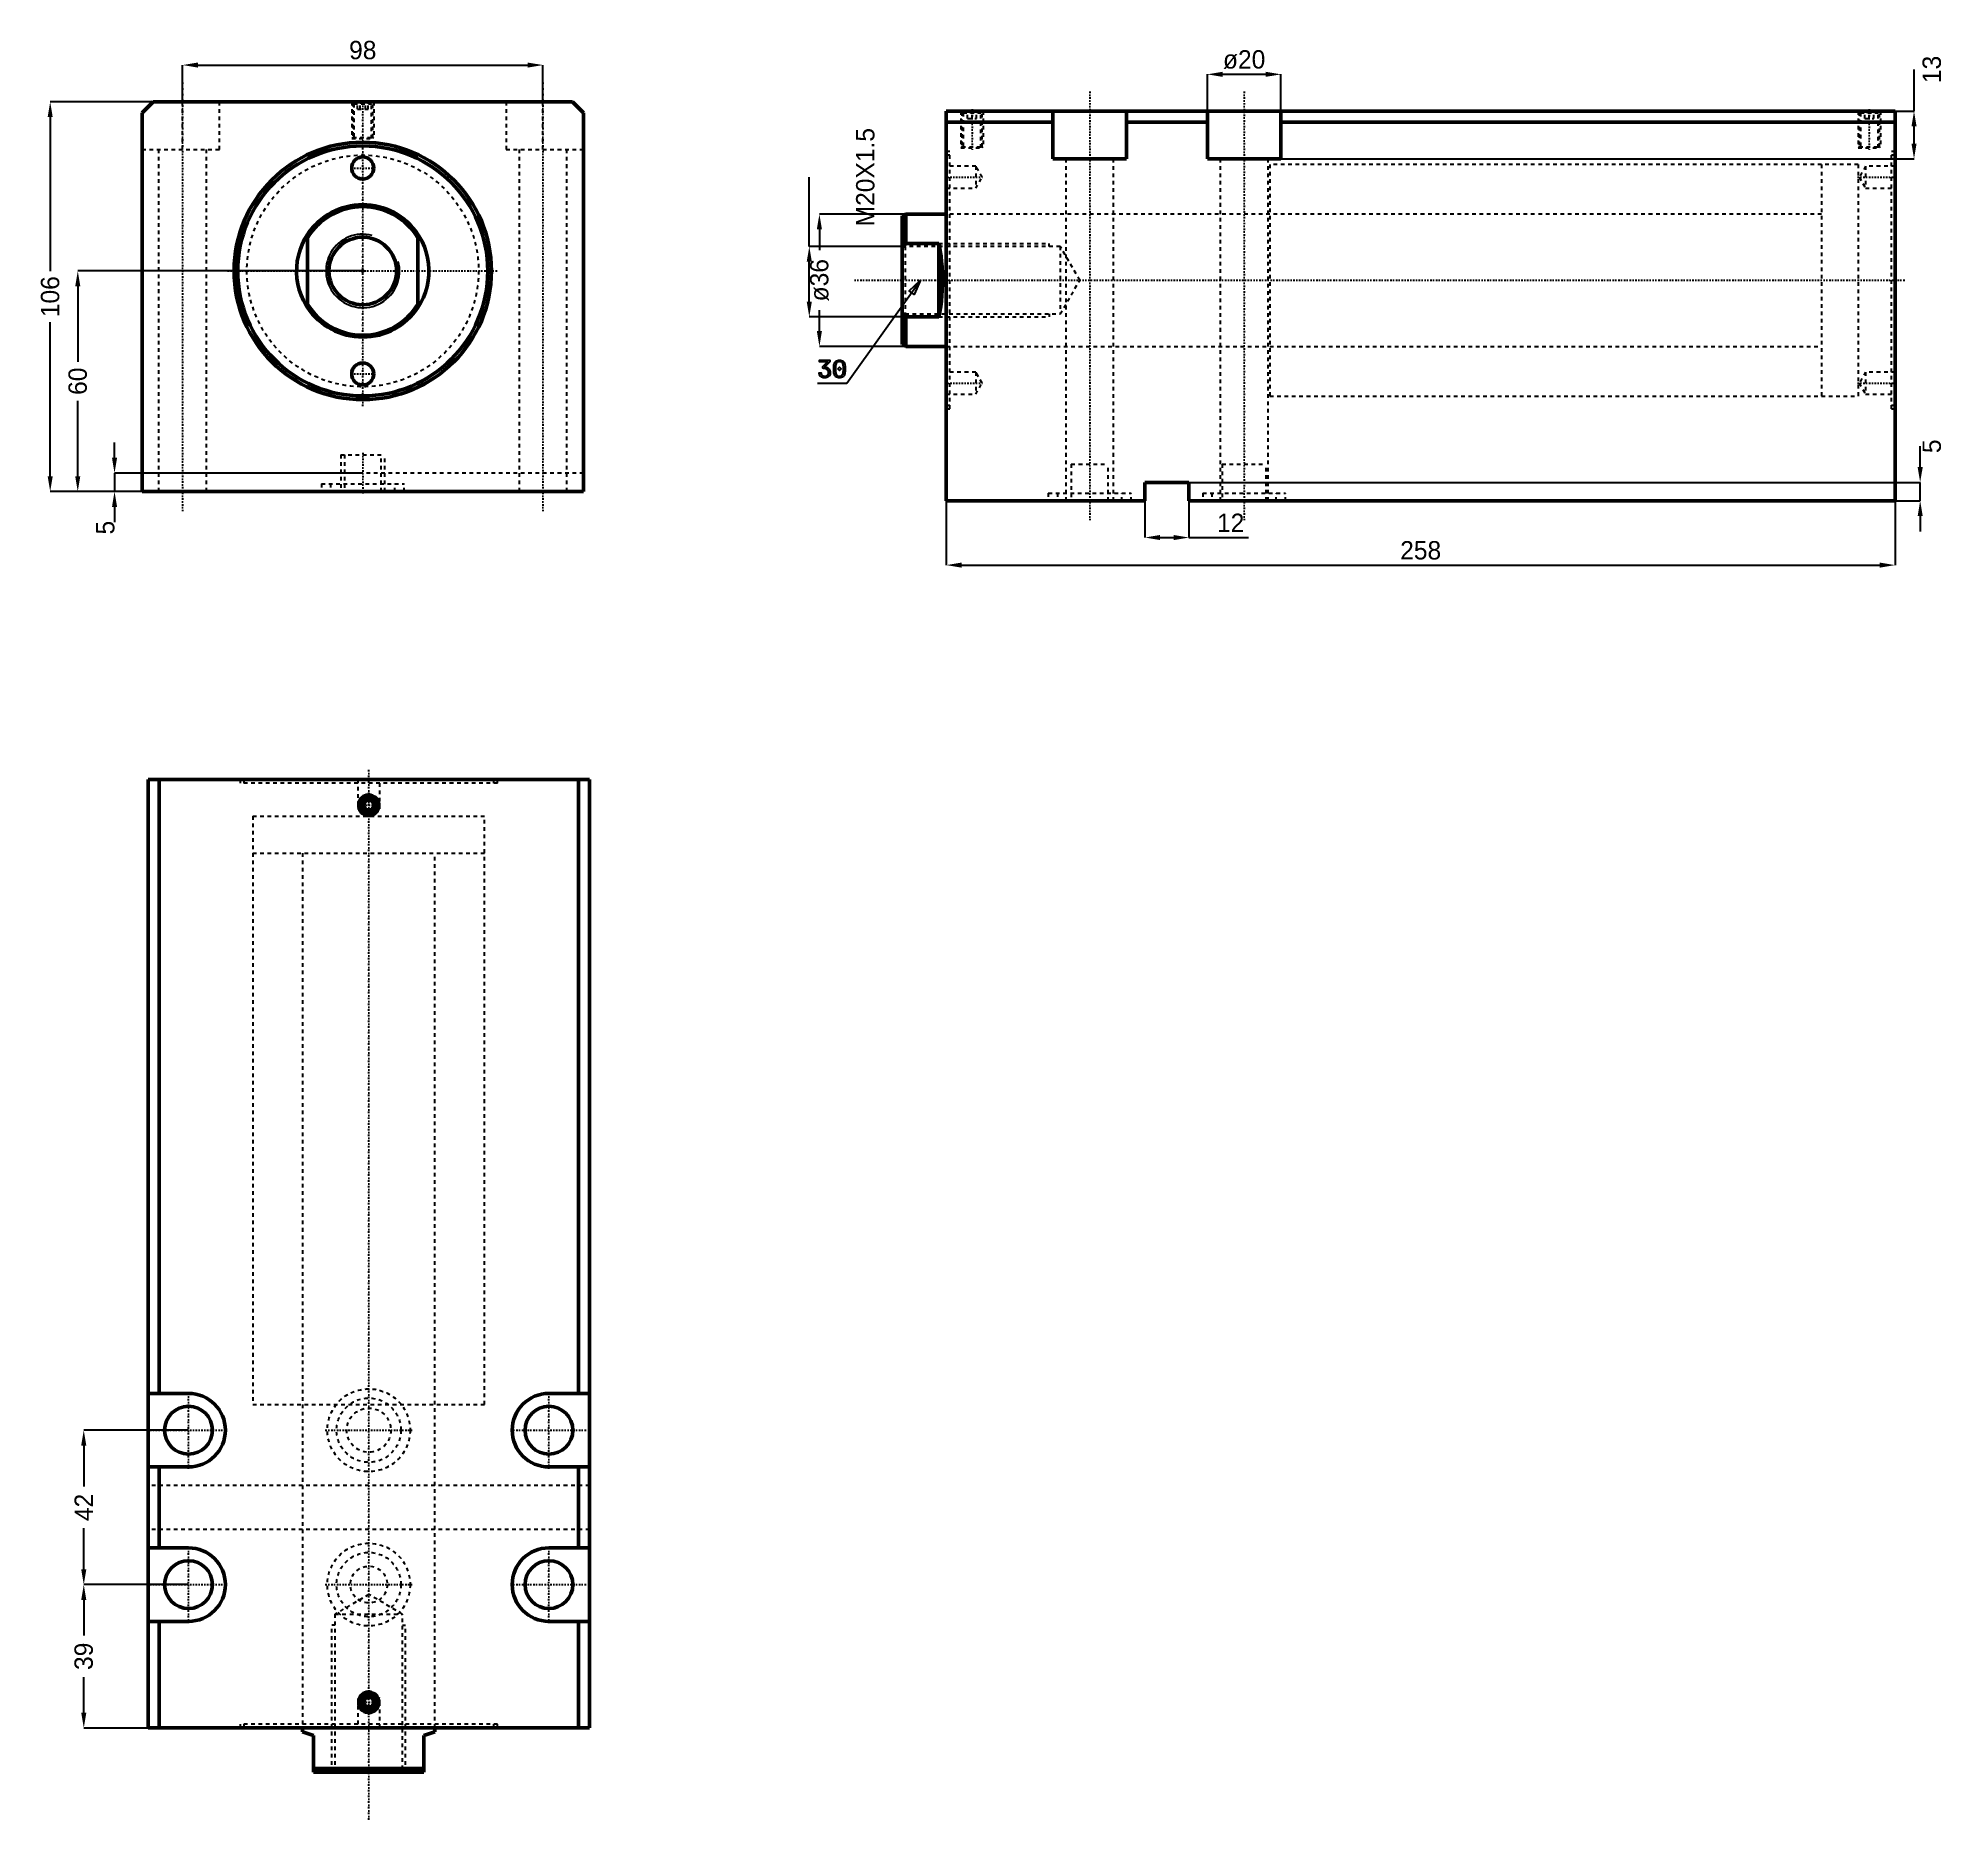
# Model space of a CAD drawing. Header units: millimetres. Extents: x -88 to 430, y -421 to 63.
import ezdxf

# ---------------------------------------------------------------- set-up
doc = ezdxf.new("R2010")
doc.units = ezdxf.units.MM
doc.linetypes.add('Center', pattern=[1.5, 0.45, -0.5, 0.05, -0.5])
doc.linetypes.add('Dashed', pattern=[2, 1, -1])
for name, color, linetype, lineweight in [('2d ConnectionPoints', 7, 'Continuous', 50), ('AM_0', 7, 'Continuous', 50), ('AM_5', 3, 'Continuous', 25), ('AM_7', 7, 'Center', 25), ('AM_9', 6, 'Dashed', 25)]:
    doc.layers.add(name, color=color, linetype=linetype, lineweight=lineweight)
doc.dimstyles.new('ISO-25', dxfattribs={"dimtxt": 2.5, "dimasz": 2.5, "dimexe": 1.25, "dimexo": 0.625, "dimtad": 1, "dimtxsty": 'Standard', "dimcen": 2.5, "dimadec": 0, "dimazin": 0, "dimtfac": 1, "dimtmove": 0, "dimatfit": 3, "dimfxl": 0, "dimarcsym": 0})

# ---------------------------------------------------------------- blocks, each defined once
blk = doc.blocks.new('1_JECX_MF_INLA_63_150_0_rod__0_in_JECX_MF_160_INLA_63_150_0__0')
at = {"layer": 'AM_0'}
for p, q in [((-15, -9.95), (-15, 9.95)), ((15, 9.95), (15, -9.95))]:
    blk.add_line(p, q, dxfattribs=at)
for points in [[(-15, 9.95), (-15.81, 8.6), (-16.5, 7.19), (-17.06, 5.73), (-17.5, 4.22), (-17.8, 2.68), (-17.97, 1.12), (-17.99, -0.45), (-17.89, -2.02), (-17.64, -3.57), (-17.26, -5.1), (-16.75, -6.58), (-16.12, -8.02), (-15.36, -9.39), (-15, -9.95)], [(15, -9.95), (15.81, -8.6), (16.5, -7.19), (17.06, -5.73), (17.5, -4.22), (17.8, -2.68), (17.97, -1.12), (17.99, 0.45), (17.89, 2.02), (17.64, 3.57), (17.26, 5.1), (16.75, 6.58), (16.12, 8.02), (15.36, 9.39), (15, 9.95)]]:
    blk.add_lwpolyline(points, dxfattribs=at)
blk.add_circle((0, 0), 9.19, dxfattribs=at)
for radius, start, end in [(18, 33.5573, 146.4427), (17.5, 31.0027, 148.9973), (17.5, 211.0027, 328.9973), (18, 213.5573, 326.4427)]:
    blk.add_arc((0, 0), radius, start, end, dxfattribs=at)
at = {"layer": 'AM_5'}
blk.add_arc((0, 0), 10, 75, 15, dxfattribs=at)
blk = doc.blocks.new('2_JECX_MF_EXLA_63_150_0_body__0_in_JECX_MF_160_INLA_63_150_0__0')
at = {"layer": 'AM_0'}
for p, q in [((-57, 46), (-60, 43)), ((-60, 43), (-60, -60)), ((57, 46), (-57, 46)), ((60, 43), (57, 46)), ((60, -60), (60, 43)), ((-60, -60), (60, -60))]:
    blk.add_line(p, q, dxfattribs=at)
for centre, radius in [((0, 0), 35), ((0, 0), 34), ((0, 28), 3), ((0, -28), 3)]:
    blk.add_circle(centre, radius, dxfattribs=at)
at = {"layer": 'AM_5', "linetype": 'Dashed'}
for p, q in [((-3, 46), (-3, 36)), ((3, 46), (3, 36))]:
    blk.add_line(p, q, dxfattribs=at)
at = {"layer": 'AM_7'}
for p, q in [((-49, 51.3), (-49, -65.3)), ((49, 51.3), (49, -65.3)), ((0, -36.75), (0, 46.5)), ((-3.15, 28), (3.15, 28)), ((-36.75, 0), (36.75, 0)), ((-3.15, -28), (3.15, -28)), ((0, -49.5), (0, -60.5))]:
    blk.add_line(p, q, dxfattribs=at)
at = {"layer": 'AM_9'}
for p, q in [((-49, 33), (-49, 46)), ((-39, 33), (-39, 46)), ((-3, 46), (-2.73, 45.73)), ((-2.73, 45.73), (-2.73, 36.27)), ((-2.73, 45.73), (2.73, 45.73)), ((-1.9, 46), (-2.4, 45.5)), ((-2.4, 45.5), (2.4, 45.5)), ((-2.4, 45.5), (-2.4, 36)), ((-1.44, 44), (-1.44, 46)), ((-1.44, 44), (1.44, 44)), ((-0.72, 44), (-0.72, 46)), ((0.72, 44), (0.72, 46)), ((1.44, 44), (1.44, 46)), ((2.4, 45.5), (1.9, 46)), ((2.4, 36), (2.4, 45.5)), ((2.73, 45.73), (3, 46)), ((2.73, 36.27), (2.73, 45.73)), ((39, 46), (39, 33)), ((49, 33), (49, 46)), ((-60, 33), (-39, 33)), ((-55.5, 33), (-55.5, -60)), ((-42.5, -60), (-42.5, 33)), ((-2.73, 36.27), (-3, 36)), ((-3, 36), (3, 36)), ((-2.73, 36.27), (2.73, 36.27)), ((3, 36), (2.73, 36.27)), ((39, 33), (60, 33)), ((42.5, 33), (42.5, -60)), ((55.5, -60), (55.5, 33)), ((-6, -50), (6, -50)), ((-6, -50), (-6, -60)), ((-5, -50), (-5, -60)), ((5, -60), (5, -50)), ((6, -60), (6, -50)), ((60, -55), (-60, -55)), ((-11.25, -57.9), (11.25, -57.9)), ((-11.25, -57.9), (-11.25, -60)), ((-8.75, -57.9), (-8.75, -60)), ((8.75, -60), (8.75, -57.9)), ((11.25, -60), (11.25, -57.9))]:
    blk.add_line(p, q, dxfattribs=at)
blk.add_circle((0, 0), 31.5, dxfattribs=at)
blk = doc.blocks.new('*D3')
at = {"layer": 'AM_5', "color": 0, "lineweight": -2}
for p, q in [((-49, 46), (-49, 56)), ((-44.83, 56), (44.83, 56)), ((49, 46), (49, 56))]:
    blk.add_line(p, q, dxfattribs=at)
at = {"layer": 'AM_5', "color": 0}
for points in [[(-44.83, 56.69), (-44.83, 55.31), (-49, 56)], [(44.83, 55.31), (44.83, 56.69), (49, 56)]]:
    blk.add_solid(points, dxfattribs=at)
at = {"layer": 'Defpoints', "color": 0}
for p in [(49, 56), (-49, 46), (49, 46)]:
    blk.add_point(p, dxfattribs=at)
at = {"layer": 'AM_5', "color": 0, "insert": (0, 60.05), "char_height": 5, "attachment_point": 5}
blk.add_mtext('98', dxfattribs=at)
blk = doc.blocks.new('*D4')
at = {"layer": 'AM_5', "color": 0, "lineweight": -2}
for p, q in [((-57, 46), (-85, 46)), ((-85, 41.83), (-85, -0.03)), ((-85, -55.83), (-85, -13.97)), ((-60, -60), (-85, -60))]:
    blk.add_line(p, q, dxfattribs=at)
at = {"layer": 'AM_5', "color": 0}
for points in [[(-84.31, 41.83), (-85.69, 41.83), (-85, 46)], [(-85.69, -55.83), (-84.31, -55.83), (-85, -60)]]:
    blk.add_solid(points, dxfattribs=at)
at = {"layer": 'Defpoints', "color": 0}
for p in [(-57, 46), (-85, -60), (-60, -60)]:
    blk.add_point(p, dxfattribs=at)
at = {"layer": 'AM_5', "color": 0, "insert": (-85, -7), "char_height": 5, "attachment_point": 5, "rotation": 90}
blk.add_mtext('106', dxfattribs=at)
blk = doc.blocks.new('*D5')
at = {"layer": 'AM_5', "color": 0, "lineweight": -2}
for p, q in [((0, 0), (-77.5, 0)), ((-77.5, -4.17), (-77.5, -24.69)), ((-77.5, -55.83), (-77.5, -35.31)), ((-60, -60), (-77.5, -60))]:
    blk.add_line(p, q, dxfattribs=at)
at = {"layer": 'AM_5', "color": 0}
for points in [[(-76.81, -4.17), (-78.19, -4.17), (-77.5, 0)], [(-78.19, -55.83), (-76.81, -55.83), (-77.5, -60)]]:
    blk.add_solid(points, dxfattribs=at)
at = {"layer": 'Defpoints', "color": 0}
for p in [(0, 0), (-77.5, -60), (-60, -60)]:
    blk.add_point(p, dxfattribs=at)
at = {"layer": 'AM_5', "color": 0, "insert": (-77.5, -30), "char_height": 5, "attachment_point": 5, "rotation": 90}
blk.add_mtext('60', dxfattribs=at)
blk = doc.blocks.new('*D6')
at = {"layer": 'AM_5', "color": 0, "lineweight": -2}
for p, q in [((-67.5, -50.83), (-67.5, -46.67)), ((0, -55), (-67.5, -55)), ((-67.5, -55), (-67.5, -60)), ((-60, -60), (-67.5, -60)), ((-67.5, -64.17), (-67.5, -68.33))]:
    blk.add_line(p, q, dxfattribs=at)
at = {"layer": 'AM_5', "color": 0}
for points in [[(-68.19, -50.83), (-66.81, -50.83), (-67.5, -55)], [(-66.81, -64.17), (-68.19, -64.17), (-67.5, -60)]]:
    blk.add_solid(points, dxfattribs=at)
at = {"layer": 'Defpoints', "color": 0}
for p in [(0, -55), (-67.5, -60), (-60, -60)]:
    blk.add_point(p, dxfattribs=at)
at = {"layer": 'AM_5', "color": 0, "insert": (-70, -69.83), "char_height": 5, "attachment_point": 5, "rotation": 90}
blk.add_mtext('5', dxfattribs=at)
blk = doc.blocks.new('1_JECX_MF_INLA_63_150_0_rod__0_in_JECX_MF_160_INLA_63_150_0__4')
at = {"layer": 'AM_0'}
for p, q in [((-18, 0), (-18, -1.03)), ((18, -1.03), (18, 0)), ((-15, -2), (-18, -1.03)), ((-15, -12), (-15, -2)), ((18, -1.03), (15, -2)), ((15, -2), (15, -12)), ((-15, -11), (15, -11)), ((-15, -12), (15, -12))]:
    blk.add_line(p, q, dxfattribs=at)
at = {"layer": 'AM_5', "linetype": 'Dashed'}
for p, q in [((-10, -12), (-10, 28)), ((-9.19, 28), (-10, 28)), ((9.19, 28), (10, 28)), ((10, -12), (10, 28))]:
    blk.add_line(p, q, dxfattribs=at)
at = {"layer": 'AM_7'}
blk.add_line((0, -25), (0, 261), dxfattribs=at)
at = {"layer": 'AM_9'}
for p, q in [((-31.5, 248), (31.5, 248)), ((-31.5, 248), (-31.5, 238)), ((31.5, 238), (31.5, 248)), ((-31.5, 238), (31.5, 238)), ((-18, 238), (-18, 0)), ((18, 0), (18, 238)), ((0, 36.3), (-9.19, 31)), ((9.19, 31), (0, 36.3)), ((-9.19, 31), (9.19, 31)), ((-9.19, 31), (-9.19, -11.19)), ((9.19, -11.19), (9.19, 31)), ((-9.19, -11.19), (-10, -12)), ((-9.19, -11.19), (9.19, -11.19)), ((10, -12), (9.19, -11.19))]:
    blk.add_line(p, q, dxfattribs=at)
blk = doc.blocks.new('2_JECX_MF_EXLA_63_150_0_body__0_in_JECX_MF_160_INLA_63_150_0__4')
at = {"layer": 'AM_0'}
for p, q in [((60, 258), (-60, 258)), ((-60, 258), (-60, 0)), ((-57, 258), (-57, 91)), ((57, 258), (57, 91)), ((60, 258), (60, 0)), ((-0.72, 252.25), (-1.44, 251)), ((-1.44, 251), (-0.72, 249.75)), ((0.72, 252.25), (-0.72, 252.25)), ((-0.72, 249.75), (0.72, 249.75)), ((1.44, 251), (0.72, 252.25)), ((0.72, 249.75), (1.44, 251)), ((-49, 91), (-60, 91)), ((60, 91), (49, 91)), ((-60, 71), (-49, 71)), ((-57, 71), (-57, 49)), ((49, 71), (60, 71)), ((57, 71), (57, 49)), ((-49, 49), (-60, 49)), ((60, 49), (49, 49)), ((-60, 29), (-49, 29)), ((-57, 29), (-57, 0)), ((49, 29), (60, 29)), ((57, 29), (57, 0)), ((-0.72, 8.25), (-1.44, 7)), ((-1.44, 7), (-0.72, 5.75)), ((0.72, 8.25), (-0.72, 8.25)), ((-0.72, 5.75), (0.72, 5.75)), ((1.44, 7), (0.72, 8.25)), ((0.72, 5.75), (1.44, 7)), ((60, 0), (-60, 0))]:
    blk.add_line(p, q, dxfattribs=at)
for centre, radius in [((0, 251), 2.73), ((0, 251), 2.4), ((0, 251), 1.9), ((-49, 81), 6.5), ((49, 81), 6.5), ((-49, 39), 6.5), ((49, 39), 6.5), ((0, 7), 2.73), ((0, 7), 2.4), ((0, 7), 1.9)]:
    blk.add_circle(centre, radius, dxfattribs=at)
for centre, start, end in [((-49, 81), 270, 90), ((49, 81), 90, 270), ((-49, 39), 270, 90), ((49, 39), 90, 270)]:
    blk.add_arc(centre, 10, start, end, dxfattribs=at)
at = {"layer": 'AM_5'}
for centre in [(0, 251), (0, 7)]:
    blk.add_arc(centre, 3, 75, 15, dxfattribs=at)
at = {"layer": 'AM_7'}
for p, q in [((-3.15, 251), (3.15, 251)), ((-49, 70.5), (-49, 91.5)), ((49, 70.5), (49, 91.5)), ((-59.5, 81), (-38.5, 81)), ((-11.81, 81), (11.81, 81)), ((38.5, 81), (59.5, 81)), ((-49, 28.5), (-49, 49.5)), ((49, 28.5), (49, 49.5)), ((-59.5, 39), (-38.5, 39)), ((-11.81, 39), (11.81, 39)), ((38.5, 39), (59.5, 39)), ((-3.15, 7), (3.15, 7))]:
    blk.add_line(p, q, dxfattribs=at)
at = {"layer": 'AM_9'}
for p, q in [((-35, 258), (-35, 257)), ((35, 257), (-35, 257)), ((-34, 258), (-34, 257)), ((-3, 258), (-3, 250)), ((3, 250), (3, 258)), ((34, 257), (34, 258)), ((35, 257), (35, 258)), ((-3, 250), (0, 248.27)), ((-3, 250), (3, 250)), ((0, 248.27), (3, 250)), ((-31.5, 248), (31.5, 248)), ((-31.5, 248), (-31.5, 88)), ((31.5, 88), (31.5, 248)), ((-31.5, 88), (31.5, 88)), ((-18, 88), (-18, 0)), ((18, 0), (18, 88)), ((60, 66), (-60, 66)), ((60, 54), (-60, 54)), ((0, 9.73), (-3, 8)), ((-3, 8), (3, 8)), ((-3, 8), (-3, 0)), ((3, 8), (0, 9.73)), ((3, 0), (3, 8)), ((35, 1), (-35, 1)), ((-35, 1), (-35, 0)), ((-34, 1), (-34, 0)), ((34, 0), (34, 1)), ((35, 0), (35, 1))]:
    blk.add_line(p, q, dxfattribs=at)
for centre, radius in [((0, 81), 11.25), ((0, 81), 8.75), ((0, 81), 6), ((0, 39), 11.25), ((0, 39), 8.75), ((0, 39), 5)]:
    blk.add_circle(centre, radius, dxfattribs=at)
blk = doc.blocks.new('*D12')
at = {"layer": 'AM_5', "color": 0, "lineweight": -2}
for p, q in [((-47.37, -315.33), (-75.87, -315.33)), ((-75.87, -319.49), (-75.87, -330.66)), ((-75.87, -353.16), (-75.87, -341.99)), ((-47.37, -357.33), (-75.87, -357.33))]:
    blk.add_line(p, q, dxfattribs=at)
at = {"layer": 'AM_5', "color": 0}
for points in [[(-76.56, -319.49), (-75.17, -319.49), (-75.87, -315.33)], [(-76.56, -353.16), (-75.17, -353.16), (-75.87, -357.33)]]:
    blk.add_solid(points, dxfattribs=at)
at = {"layer": 'Defpoints', "color": 0}
for p in [(-75.87, -315.33), (-47.37, -315.33), (-47.37, -357.33)]:
    blk.add_point(p, dxfattribs=at)
at = {"layer": 'AM_5', "color": 0, "insert": (-75.87, -336.33), "char_height": 5, "attachment_point": 5, "rotation": 90}
blk.add_mtext('42', dxfattribs=at)
blk = doc.blocks.new('*D13')
at = {"layer": 'AM_5', "color": 0, "lineweight": -2}
for p, q in [((-47.37, -357.33), (-75.87, -357.33)), ((-75.87, -361.49), (-75.87, -371.16)), ((-75.87, -392.16), (-75.87, -382.49)), ((-58.37, -396.33), (-75.87, -396.33))]:
    blk.add_line(p, q, dxfattribs=at)
at = {"layer": 'AM_5', "color": 0}
for points in [[(-76.56, -361.49), (-75.17, -361.49), (-75.87, -357.33)], [(-76.56, -392.16), (-75.17, -392.16), (-75.87, -396.33)]]:
    blk.add_solid(points, dxfattribs=at)
at = {"layer": 'Defpoints', "color": 0}
for p in [(-47.37, -357.33), (-75.87, -396.33), (-58.37, -396.33)]:
    blk.add_point(p, dxfattribs=at)
at = {"layer": 'AM_5', "color": 0, "insert": (-75.87, -376.83), "char_height": 5, "attachment_point": 5, "rotation": 90}
blk.add_mtext('39', dxfattribs=at)
blk = doc.blocks.new('1_JECX_MF_INLA_63_150_0_rod__0_in_JECX_MF_160_INLA_63_150_0__2')
at = {"layer": 'AM_0'}
for p, q in [((-11, 18), (-12, 17.5)), ((-12, 17.5), (-12, -17.5)), ((0, 18), (-11, 18)), ((-11, 18), (-11, 9.95)), ((-11, 9.95), (-12, 9.01)), ((-2, 9.95), (-11, 9.95)), ((-2, 9.95), (-2, -9.95)), ((-12, -9.01), (-11, -9.95)), ((-11, -9.95), (-2, -9.95)), ((-11, -9.95), (-11, -18)), ((-12, -17.5), (-11, -18)), ((-11, -18), (0, -18))]:
    blk.add_line(p, q, dxfattribs=at)
blk.add_lwpolyline([(-2, -9.95), (-1.74, -8.6), (-1.51, -7.19), (-1.33, -5.73), (-1.19, -4.22), (-1.09, -2.68), (-1.04, -1.12), (-1.03, 0.45), (-1.06, 2.02), (-1.14, 3.57), (-1.26, 5.1), (-1.43, 6.58), (-1.64, 8.02), (-1.88, 9.39), (-2, 9.95)], dxfattribs=at)
at = {"layer": 'AM_5', "linetype": 'Dashed'}
for p, q in [((-12, 10), (28, 10)), ((28, 9.19), (28, 10)), ((-12, -10), (28, -10)), ((28, -9.19), (28, -10))]:
    blk.add_line(p, q, dxfattribs=at)
at = {"layer": 'AM_7'}
blk.add_line((-25, 0), (261, 0), dxfattribs=at)
at = {"layer": 'AM_9'}
for p, q in [((248, 31.5), (238, 31.5)), ((238, 31.5), (238, -31.5)), ((248, 31.5), (248, -31.5)), ((238, 18), (0, 18)), ((-11.19, 9.19), (-12, 10)), ((31, 9.19), (-11.19, 9.19)), ((-11.19, 9.19), (-11.19, -9.19)), ((36.3, 0), (31, 9.19)), ((31, 9.19), (31, -9.19)), ((31, -9.19), (36.3, 0)), ((-12, -10), (-11.19, -9.19)), ((-11.19, -9.19), (31, -9.19)), ((0, -18), (238, -18)), ((238, -31.5), (248, -31.5))]:
    blk.add_line(p, q, dxfattribs=at)
blk = doc.blocks.new('2_JECX_MF_EXLA_63_150_0_body__0_in_JECX_MF_160_INLA_63_150_0__2')
at = {"layer": 'AM_0'}
for p, q in [((0, -60), (0, 46)), ((258, 46), (0, 46)), ((29, 43), (0, 43)), ((29, 33), (29, 46)), ((49, 33), (49, 46)), ((71, 43), (49, 43)), ((71, 33), (71, 46)), ((91, 33), (91, 46)), ((258, 43), (91, 43)), ((258, -60), (258, 46)), ((29, 33), (49, 33)), ((71, 33), (91, 33)), ((66, -55), (54, -55)), ((54, -55), (54, -60)), ((66, -60), (66, -55)), ((54, -60), (0, -60)), ((258, -60), (66, -60))]:
    blk.add_line(p, q, dxfattribs=at)
at = {"layer": 'AM_5', "linetype": 'Dashed'}
for p, q in [((4, 46), (4, 36)), ((10, 46), (10, 36)), ((248, 46), (248, 36)), ((254, 46), (254, 36))]:
    blk.add_line(p, q, dxfattribs=at)
at = {"layer": 'AM_7'}
for p, q in [((39, 51.3), (39, -65.3)), ((81, 51.3), (81, -65.3)), ((7, 46.5), (7, 35.5)), ((251, 46.5), (251, 35.5)), ((-0.49, 28), (10.22, 28)), ((247.78, 28), (258.49, 28)), ((-0.49, -28), (10.22, -28)), ((247.78, -28), (258.49, -28))]:
    blk.add_line(p, q, dxfattribs=at)
at = {"layer": 'AM_9'}
for p, q in [((4, 46), (4.27, 45.73)), ((4.27, 45.73), (4.27, 36.27)), ((4.27, 45.73), (9.73, 45.73)), ((5.1, 46), (4.6, 45.5)), ((4.6, 45.5), (9.4, 45.5)), ((4.6, 45.5), (4.6, 36)), ((5.75, 44), (5.75, 46)), ((5.75, 44), (8.25, 44)), ((7, 44), (7, 46)), ((8.25, 44), (8.25, 46)), ((9.4, 45.5), (8.9, 46)), ((9.4, 36), (9.4, 45.5)), ((9.73, 45.73), (10, 46)), ((9.73, 36.27), (9.73, 45.73)), ((248, 46), (248.27, 45.73)), ((248.27, 45.73), (248.27, 36.27)), ((248.27, 45.73), (253.73, 45.73)), ((249.1, 46), (248.6, 45.5)), ((248.6, 45.5), (253.4, 45.5)), ((248.6, 45.5), (248.6, 36)), ((249.75, 44), (249.75, 46)), ((249.75, 44), (252.25, 44)), ((251, 44), (251, 46)), ((252.25, 44), (252.25, 46)), ((253.4, 45.5), (252.9, 46)), ((253.4, 36), (253.4, 45.5)), ((253.73, 45.73), (254, 46)), ((253.73, 36.27), (253.73, 45.73)), ((1, 35), (0, 35)), ((1, 34), (0, 34)), ((1, -35), (1, 35)), ((4.27, 36.27), (4, 36)), ((4, 36), (10, 36)), ((4.27, 36.27), (9.73, 36.27)), ((10, 36), (9.73, 36.27)), ((32.5, 33), (32.5, -60)), ((45.5, -60), (45.5, 33)), ((74.5, 33), (74.5, -60)), ((87.5, -60), (87.5, 33)), ((248, 31.5), (88, 31.5)), ((88, 31.5), (88, -31.5)), ((248.27, 36.27), (248, 36)), ((248, 36), (254, 36)), ((248, 31.5), (248, -31.5)), ((248.27, 36.27), (253.73, 36.27)), ((254, 36), (253.73, 36.27)), ((257, -35), (257, 35)), ((258, 35), (257, 35)), ((258, 34), (257, 34)), ((8, 31), (0, 31)), ((9.73, 28), (8, 31)), ((8, 31), (8, 25)), ((8, 25), (9.73, 28)), ((250, 31), (248.27, 28)), ((248.27, 28), (250, 25)), ((258, 31), (250, 31)), ((250, 31), (250, 25)), ((0, 25), (8, 25)), ((250, 25), (258, 25)), ((88, 18), (0, 18)), ((0, -18), (88, -18)), ((8, -25), (0, -25)), ((9.73, -28), (8, -25)), ((8, -25), (8, -31)), ((250, -25), (248.27, -28)), ((258, -25), (250, -25)), ((250, -25), (250, -31)), ((0, -31), (8, -31)), ((8, -31), (9.73, -28)), ((248.27, -28), (250, -31)), ((250, -31), (258, -31)), ((0, -34), (1, -34)), ((0, -35), (1, -35)), ((88, -31.5), (248, -31.5)), ((257, -34), (258, -34)), ((257, -35), (258, -35)), ((34, -50), (44, -50)), ((34, -50), (34, -60)), ((44, -60), (44, -50)), ((75, -50), (87, -50)), ((75, -50), (75, -60)), ((87, -60), (87, -50)), ((27.75, -57.9), (50.25, -57.9)), ((27.75, -57.9), (27.75, -60)), ((30.25, -57.9), (30.25, -60)), ((47.75, -60), (47.75, -57.9)), ((50.25, -60), (50.25, -57.9)), ((69.75, -57.9), (92.25, -57.9)), ((69.75, -57.9), (69.75, -60)), ((72.25, -57.9), (72.25, -60)), ((89.75, -60), (89.75, -57.9)), ((92.25, -60), (92.25, -57.9))]:
    blk.add_line(p, q, dxfattribs=at)
blk = doc.blocks.new('*D24')
at = {"layer": 'AM_5', "color": 0, "lineweight": -2}
for p, q in [((229.68, 43.48), (229.68, 53.48)), ((233.84, 53.48), (245.51, 53.48)), ((249.68, 43.48), (249.68, 53.48))]:
    blk.add_line(p, q, dxfattribs=at)
at = {"layer": 'AM_5', "color": 0}
for points in [[(233.84, 54.18), (233.84, 52.79), (229.68, 53.48)], [(245.51, 54.18), (245.51, 52.79), (249.68, 53.48)]]:
    blk.add_solid(points, dxfattribs=at)
at = {"layer": 'Defpoints', "color": 0}
for p in [(249.68, 53.48), (229.68, 43.48), (249.68, 43.48)]:
    blk.add_point(p, dxfattribs=at)
at = {"layer": 'AM_5', "color": 0, "insert": (239.68, 57.48), "char_height": 5, "attachment_point": 5}
blk.add_mtext('ø20', dxfattribs=at)
blk = doc.blocks.new('*D25')
at = {"layer": 'AM_5', "color": 0, "lineweight": -2}
for p, q in [((421.84, 43.48), (421.84, 54.81)), ((249.68, 43.48), (421.84, 43.48)), ((421.84, 34.65), (421.84, 39.31)), ((249.68, 30.48), (421.84, 30.48))]:
    blk.add_line(p, q, dxfattribs=at)
at = {"layer": 'AM_5', "color": 0}
for points in [[(421.15, 39.31), (422.54, 39.31), (421.84, 43.48)], [(421.15, 34.65), (422.54, 34.65), (421.84, 30.48)]]:
    blk.add_solid(points, dxfattribs=at)
at = {"layer": 'Defpoints', "color": 0}
for p in [(249.68, 43.48), (421.84, 43.48), (249.68, 30.48)]:
    blk.add_point(p, dxfattribs=at)
at = {"layer": 'AM_5', "color": 0, "insert": (426.68, 54.81), "char_height": 5, "attachment_point": 5, "rotation": 90}
blk.add_mtext('13', dxfattribs=at)
blk = doc.blocks.new('*D26')
at = {"layer": 'AM_5', "color": 0, "lineweight": -2}
for p, q in [((158.68, -62.52), (158.68, -80.02)), ((416.68, -62.52), (416.68, -80.02)), ((162.84, -80.02), (412.51, -80.02))]:
    blk.add_line(p, q, dxfattribs=at)
at = {"layer": 'AM_5', "color": 0}
for points in [[(162.84, -79.32), (162.84, -80.71), (158.68, -80.02)], [(412.51, -79.32), (412.51, -80.71), (416.68, -80.02)]]:
    blk.add_solid(points, dxfattribs=at)
at = {"layer": 'Defpoints', "color": 0}
for p in [(158.68, -62.52), (416.68, -62.52), (416.68, -80.02)]:
    blk.add_point(p, dxfattribs=at)
at = {"layer": 'AM_5', "color": 0, "insert": (287.68, -76.02), "char_height": 5, "attachment_point": 5}
blk.add_mtext('258', dxfattribs=at)
blk = doc.blocks.new('*D27')
at = {"layer": 'AM_5', "color": 0, "lineweight": -2}
for p, q in [((147.68, 15.48), (124.18, 15.48)), ((124.18, 11.31), (124.18, 5.65)), ((124.18, -16.35), (124.18, -10.69)), ((147.68, -20.52), (124.18, -20.52))]:
    blk.add_line(p, q, dxfattribs=at)
at = {"layer": 'AM_5', "color": 0}
for points in [[(123.48, 11.31), (124.87, 11.31), (124.18, 15.48)], [(123.48, -16.35), (124.87, -16.35), (124.18, -20.52)]]:
    blk.add_solid(points, dxfattribs=at)
at = {"layer": 'Defpoints', "color": 0}
for p in [(124.18, 15.48), (147.68, 15.48), (147.68, -20.52)]:
    blk.add_point(p, dxfattribs=at)
at = {"layer": 'AM_5', "color": 0, "insert": (124.18, -2.52), "char_height": 5, "attachment_point": 5, "rotation": 90}
blk.add_mtext('ø36', dxfattribs=at)
blk = doc.blocks.new('*D28')
at = {"layer": 'AM_5', "color": 0, "lineweight": -2}
for p, q in [((212.68, -57.52), (212.68, -72.52)), ((224.68, -62.52), (224.68, -72.52)), ((216.84, -72.52), (220.51, -72.52)), ((224.68, -72.52), (240.84, -72.52))]:
    blk.add_line(p, q, dxfattribs=at)
at = {"layer": 'AM_5', "color": 0}
for points in [[(216.84, -71.82), (216.84, -73.21), (212.68, -72.52)], [(220.51, -71.82), (220.51, -73.21), (224.68, -72.52)]]:
    blk.add_solid(points, dxfattribs=at)
at = {"layer": 'Defpoints', "color": 0}
for p in [(212.68, -57.52), (224.68, -62.52), (224.68, -72.52)]:
    blk.add_point(p, dxfattribs=at)
at = {"layer": 'AM_5', "color": 0, "insert": (236.01, -68.52), "char_height": 5, "attachment_point": 5}
blk.add_mtext('12', dxfattribs=at)
blk = doc.blocks.new('*D29')
at = {"layer": 'AM_5', "color": 0, "lineweight": -2}
for p, q in [((423.51, -53.35), (423.51, -47.69)), ((212.68, -57.52), (423.51, -57.52)), ((423.51, -62.52), (423.51, -57.52)), ((224.68, -62.52), (423.51, -62.52)), ((423.51, -66.69), (423.51, -70.85))]:
    blk.add_line(p, q, dxfattribs=at)
at = {"layer": 'AM_5', "color": 0}
for points in [[(422.82, -53.35), (424.21, -53.35), (423.51, -57.52)], [(422.82, -66.69), (424.21, -66.69), (423.51, -62.52)]]:
    blk.add_solid(points, dxfattribs=at)
at = {"layer": 'Defpoints', "color": 0}
for p in [(212.68, -57.52), (224.68, -62.52), (423.51, -62.52)]:
    blk.add_point(p, dxfattribs=at)
at = {"layer": 'AM_5', "color": 0, "insert": (426.68, -47.69), "char_height": 5, "attachment_point": 5, "rotation": 90}
blk.add_mtext('5', dxfattribs=at)
blk = doc.blocks.new('*D30')
at = {"layer": 'AM_5', "color": 0, "lineweight": -2}
for p, q in [((121.43, 6.67), (121.43, 25.5)), ((147.49, 6.67), (121.43, 6.67)), ((121.43, -8.35), (121.43, 2.5)), ((146.68, -12.52), (121.43, -12.52))]:
    blk.add_line(p, q, dxfattribs=at)
at = {"layer": 'AM_5', "color": 0}
for points in [[(120.73, 2.5), (122.12, 2.5), (121.43, 6.67)], [(120.73, -8.35), (122.12, -8.35), (121.43, -12.52)]]:
    blk.add_solid(points, dxfattribs=at)
at = {"layer": 'Defpoints', "color": 0}
for p in [(147.49, 6.67), (121.43, -12.52), (146.68, -12.52)]:
    blk.add_point(p, dxfattribs=at)
at = {"layer": 'AM_5', "color": 0, "insert": (136.68, 25.5), "char_height": 5, "attachment_point": 5, "rotation": 90}
blk.add_mtext('M20X1.5', dxfattribs=at)

msp = doc.modelspace()

# ---------------------------------------------------------------- linework, layer by layer
at = {"layer": '2d ConnectionPoints'}
for p in [(0, 0), (158.678, -2.519), (1.631, -396.326)]:
    msp.add_point(p, dxfattribs=at)
at = {"layer": 'AM_5'}
for p, q in [((131.678, -30.519), (151.678, -2.519)), ((123.678, -30.519), (131.678, -30.519))]:
    msp.add_line(p, q, dxfattribs=at)
for points in [[(151.678, -2.519), (149.934, -6.394), (148.578, -5.425), (151.678, -2.519)], [(124.611, -27.712), (124.611, -27.712), (124.616, -27.823), (124.645, -27.977), (124.645, -27.977), (124.699, -28.119), (124.749, -28.206), (124.749, -28.206), (124.808, -28.287), (124.91, -28.393), (124.91, -28.393), (125.029, -28.482), (125.118, -28.531), (125.118, -28.531), (125.212, -28.572), (125.357, -28.617), (125.357, -28.617), (125.508, -28.641), (125.612, -28.645), (125.612, -28.645), (125.722, -28.64), (125.882, -28.616), (125.882, -28.616), (126.036, -28.571), (126.135, -28.53), (126.135, -28.53), (126.229, -28.48), (126.355, -28.39), (126.355, -28.39), (126.463, -28.283), (126.525, -28.201), (126.525, -28.201), (126.578, -28.114), (126.635, -27.973), (126.635, -27.973), (126.666, -27.82), (126.671, -27.712), (126.671, -27.712), (126.663, -27.559), (126.62, -27.346), (126.62, -27.346), (126.54, -27.156), (126.467, -27.041), (126.467, -27.041), (126.379, -26.937), (126.224, -26.801), (126.224, -26.801), (126.042, -26.689), (125.906, -26.628), (125.906, -26.628), (125.76, -26.579), (125.526, -26.525), (125.526, -26.525), (125.275, -26.496), (125.098, -26.49), (125.098, -26.035), (126.418, -24.742), (124.214, -24.742), (124.214, -24.306), (127.035, -24.306), (127.035, -24.761), (125.687, -26.094), (125.687, -26.094), (125.981, -26.162), (126.356, -26.309), (126.356, -26.309), (126.651, -26.51), (126.803, -26.674), (126.803, -26.674), (126.924, -26.856), (127.055, -27.154), (127.055, -27.154), (127.126, -27.479), (127.139, -27.712), (127.139, -27.712), (127.13, -27.881), (127.083, -28.115), (127.083, -28.115), (126.994, -28.328), (126.912, -28.458), (126.912, -28.458), (126.816, -28.577), (126.652, -28.733), (126.652, -28.733), (126.464, -28.861), (126.325, -28.931), (126.325, -28.931), (126.18, -28.988), (125.958, -29.051), (125.958, -29.051), (125.729, -29.084), (125.573, -29.09), (125.573, -29.09), (125.422, -29.084), (125.202, -29.051), (125.202, -29.051), (124.992, -28.989), (124.856, -28.933), (124.856, -28.933), (124.728, -28.863), (124.556, -28.737), (124.556, -28.737), (124.406, -28.582), (124.32, -28.463), (124.32, -28.463), (124.247, -28.333), (124.168, -28.119), (124.168, -28.119), (124.125, -27.883), (124.117, -27.712), (124.611, -27.712)], [(129.625, -29.084), (129.625, -29.084), (129.38, -29.072), (129.057, -29.009), (129.057, -29.009), (128.789, -28.892), (128.64, -28.785), (128.64, -28.785), (128.513, -28.656), (128.355, -28.43), (128.355, -28.43), (128.237, -28.164), (128.18, -27.964), (128.18, -27.964), (128.138, -27.745), (128.091, -27.374), (128.091, -27.374), (128.066, -26.954), (128.062, -26.646), (128.062, -26.646), (128.066, -26.346), (128.092, -25.935), (128.092, -25.935), (128.139, -25.57), (128.182, -25.353), (128.182, -25.353), (128.239, -25.155), (128.358, -24.891), (128.358, -24.891), (128.517, -24.666), (128.645, -24.539), (128.645, -24.539), (128.794, -24.432), (129.061, -24.316), (129.061, -24.316), (129.382, -24.253), (129.625, -24.241), (129.625, -24.241), (129.869, -24.253), (130.191, -24.316), (130.191, -24.316), (130.459, -24.432), (130.608, -24.539), (130.608, -24.539), (130.736, -24.666), (130.896, -24.891), (130.896, -24.891), (131.015, -25.154), (131.073, -25.351), (131.073, -25.351), (131.117, -25.568), (131.164, -25.933), (131.164, -25.933), (131.19, -26.345), (131.195, -26.646), (131.195, -26.646), (131.19, -26.949), (131.163, -27.365), (131.163, -27.365), (131.114, -27.735), (131.068, -27.956), (131.068, -27.956), (131.009, -28.158), (130.887, -28.426), (130.887, -28.426), (130.726, -28.654), (130.597, -28.783), (130.597, -28.783), (130.448, -28.891), (130.181, -29.009), (130.181, -29.009), (129.865, -29.072), (129.625, -29.084)], [(129.625, -28.655), (129.625, -28.655), (129.796, -28.644), (130.022, -28.59), (130.022, -28.59), (130.21, -28.488), (130.316, -28.395), (130.316, -28.395), (130.406, -28.284), (130.518, -28.092), (130.518, -28.092), (130.601, -27.869), (130.641, -27.703), (130.641, -27.703), (130.67, -27.522), (130.703, -27.222), (130.703, -27.222), (130.72, -26.888), (130.723, -26.646), (130.723, -26.646), (130.72, -26.39), (130.705, -26.044), (130.705, -26.044), (130.677, -25.744), (130.65, -25.569), (130.65, -25.569), (130.614, -25.411), (130.536, -25.201), (130.536, -25.201), (130.427, -25.02), (130.338, -24.917), (130.338, -24.917), (130.233, -24.831), (130.041, -24.737), (130.041, -24.737), (129.805, -24.686), (129.625, -24.677), (129.625, -24.677), (129.446, -24.686), (129.212, -24.737), (129.212, -24.737), (129.021, -24.831), (128.916, -24.917), (128.916, -24.917), (128.828, -25.02), (128.72, -25.201), (128.72, -25.201), (128.642, -25.411), (128.606, -25.569), (128.606, -25.569), (128.58, -25.744), (128.551, -26.044), (128.551, -26.044), (128.536, -26.39), (128.533, -26.646), (128.533, -26.646), (128.536, -26.89), (128.553, -27.226), (128.553, -27.226), (128.584, -27.526), (128.613, -27.706), (128.613, -27.706), (128.651, -27.871), (128.732, -28.093), (128.732, -28.093), (128.843, -28.284), (128.933, -28.395), (128.933, -28.395), (129.037, -28.488), (129.226, -28.59), (129.226, -28.59), (129.453, -28.644), (129.625, -28.655)], [(129.189, -26.646), (129.625, -26.159), (130.06, -26.646), (129.625, -27.088), (129.189, -26.646)]]:
    msp.add_lwpolyline(points, dxfattribs=at)

# ---------------------------------------------------------------- block references
for name, p in [('2_JECX_MF_EXLA_63_150_0_body__0_in_JECX_MF_160_INLA_63_150_0__0', (0, 0)), ('2_JECX_MF_EXLA_63_150_0_body__0_in_JECX_MF_160_INLA_63_150_0__2', (158.678, -2.519)), ('1_JECX_MF_INLA_63_150_0_rod__0_in_JECX_MF_160_INLA_63_150_0__2', (158.678, -2.519)), ('1_JECX_MF_INLA_63_150_0_rod__0_in_JECX_MF_160_INLA_63_150_0__0', (0, 0)), ('2_JECX_MF_EXLA_63_150_0_body__0_in_JECX_MF_160_INLA_63_150_0__4', (1.631, -396.326)), ('1_JECX_MF_INLA_63_150_0_rod__0_in_JECX_MF_160_INLA_63_150_0__4', (1.631, -396.326))]:
    msp.add_blockref(name, p)

# ---------------------------------------------------------------- dimensions: what is measured, and where the dimension line sits
for base, p1, p2, text, picture, middle in [((49, 56), (-49, 46), (49, 46), '98', '*D3', (0, 56)), ((249.678, 53.481), (229.678, 43.481), (249.678, 43.481), 'ø20', '*D24', (239.678, 53.481)), ((224.678, -72.519), (212.678, -57.519), (224.678, -62.519), '12', '*D28', (236.011, -72.519)), ((416.678, -80.019), (158.678, -62.519), (416.678, -62.519), '258', '*D26', (287.678, -80.019))]:
    dim = msp.add_linear_dim(base=base, p1=p1, p2=p2, text=text, dimstyle='ISO-25', override={"dimtxt": 5, "dimasz": 4.166667, "dimexe": 0, "dimexo": 0, "dimgap": 1.5}, dxfattribs=at)
    dim.commit()
    dim.dimension.update_dxf_attribs({"geometry": picture, "text_midpoint": middle, "dimtype": 160})
for base, p1, p2, text, picture, middle in [((421.845, 43.481), (249.678, 30.481), (249.678, 43.481), '13', '*D25', (426.678, 54.814)), ((-85, -60), (-57, 46), (-60, -60), '106', '*D4', (-85, -7)), ((121.428, -12.519), (147.49, 6.669), (146.678, -12.519), 'M20X1.5', '*D30', (136.678, 25.502)), ((124.178, 15.481), (147.678, -20.519), (147.678, 15.481), 'ø36', '*D27', (124.178, -2.519)), ((-77.5, -60), (0, 0), (-60, -60), '60', '*D5', (-77.5, -30)), ((423.511, -62.519), (212.678, -57.519), (224.678, -62.519), '5', '*D29', (426.678, -47.686)), ((-67.5, -60), (0, -55), (-60, -60), '5', '*D6', (-70, -69.833)), ((-75.869, -315.326), (-47.369, -357.326), (-47.369, -315.326), '42', '*D12', (-75.869, -336.326)), ((-75.869, -396.326), (-47.369, -357.326), (-58.369, -396.326), '39', '*D13', (-75.869, -376.826))]:
    dim = msp.add_linear_dim(base=base, p1=p1, p2=p2, angle=90, text=text, dimstyle='ISO-25', override={"dimtxt": 5, "dimasz": 4.166667, "dimexe": 0, "dimexo": 0, "dimgap": 1.5}, dxfattribs=at)
    dim.commit()
    dim.dimension.update_dxf_attribs({"geometry": picture, "text_midpoint": middle, "dimtype": 160, "text_rotation": 90})

doc.saveas('drawing.dxf')
